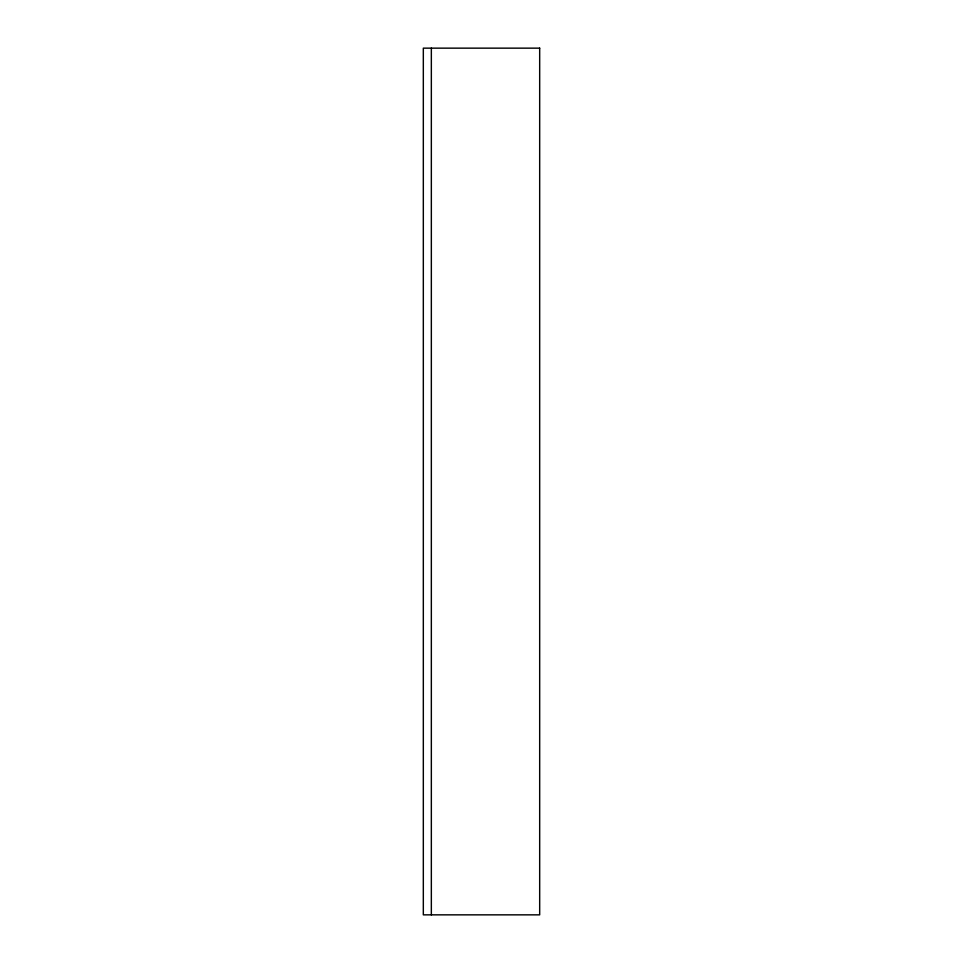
<?xml version="1.0" encoding="UTF-8"?>
<svg xmlns="http://www.w3.org/2000/svg" width="963" height="963" viewBox="0 0 963 963"><rect width="100%" height="100%" fill="white"/><g stroke="black" fill="none" stroke-linecap="round" stroke-linejoin="round"><path stroke-width="1.44" d="M431.34 48.15L431.34 914.85M539.677 48.15L423.323 48.15L423.323 914.85L539.677 914.85L539.677 48.15"/></g></svg>
